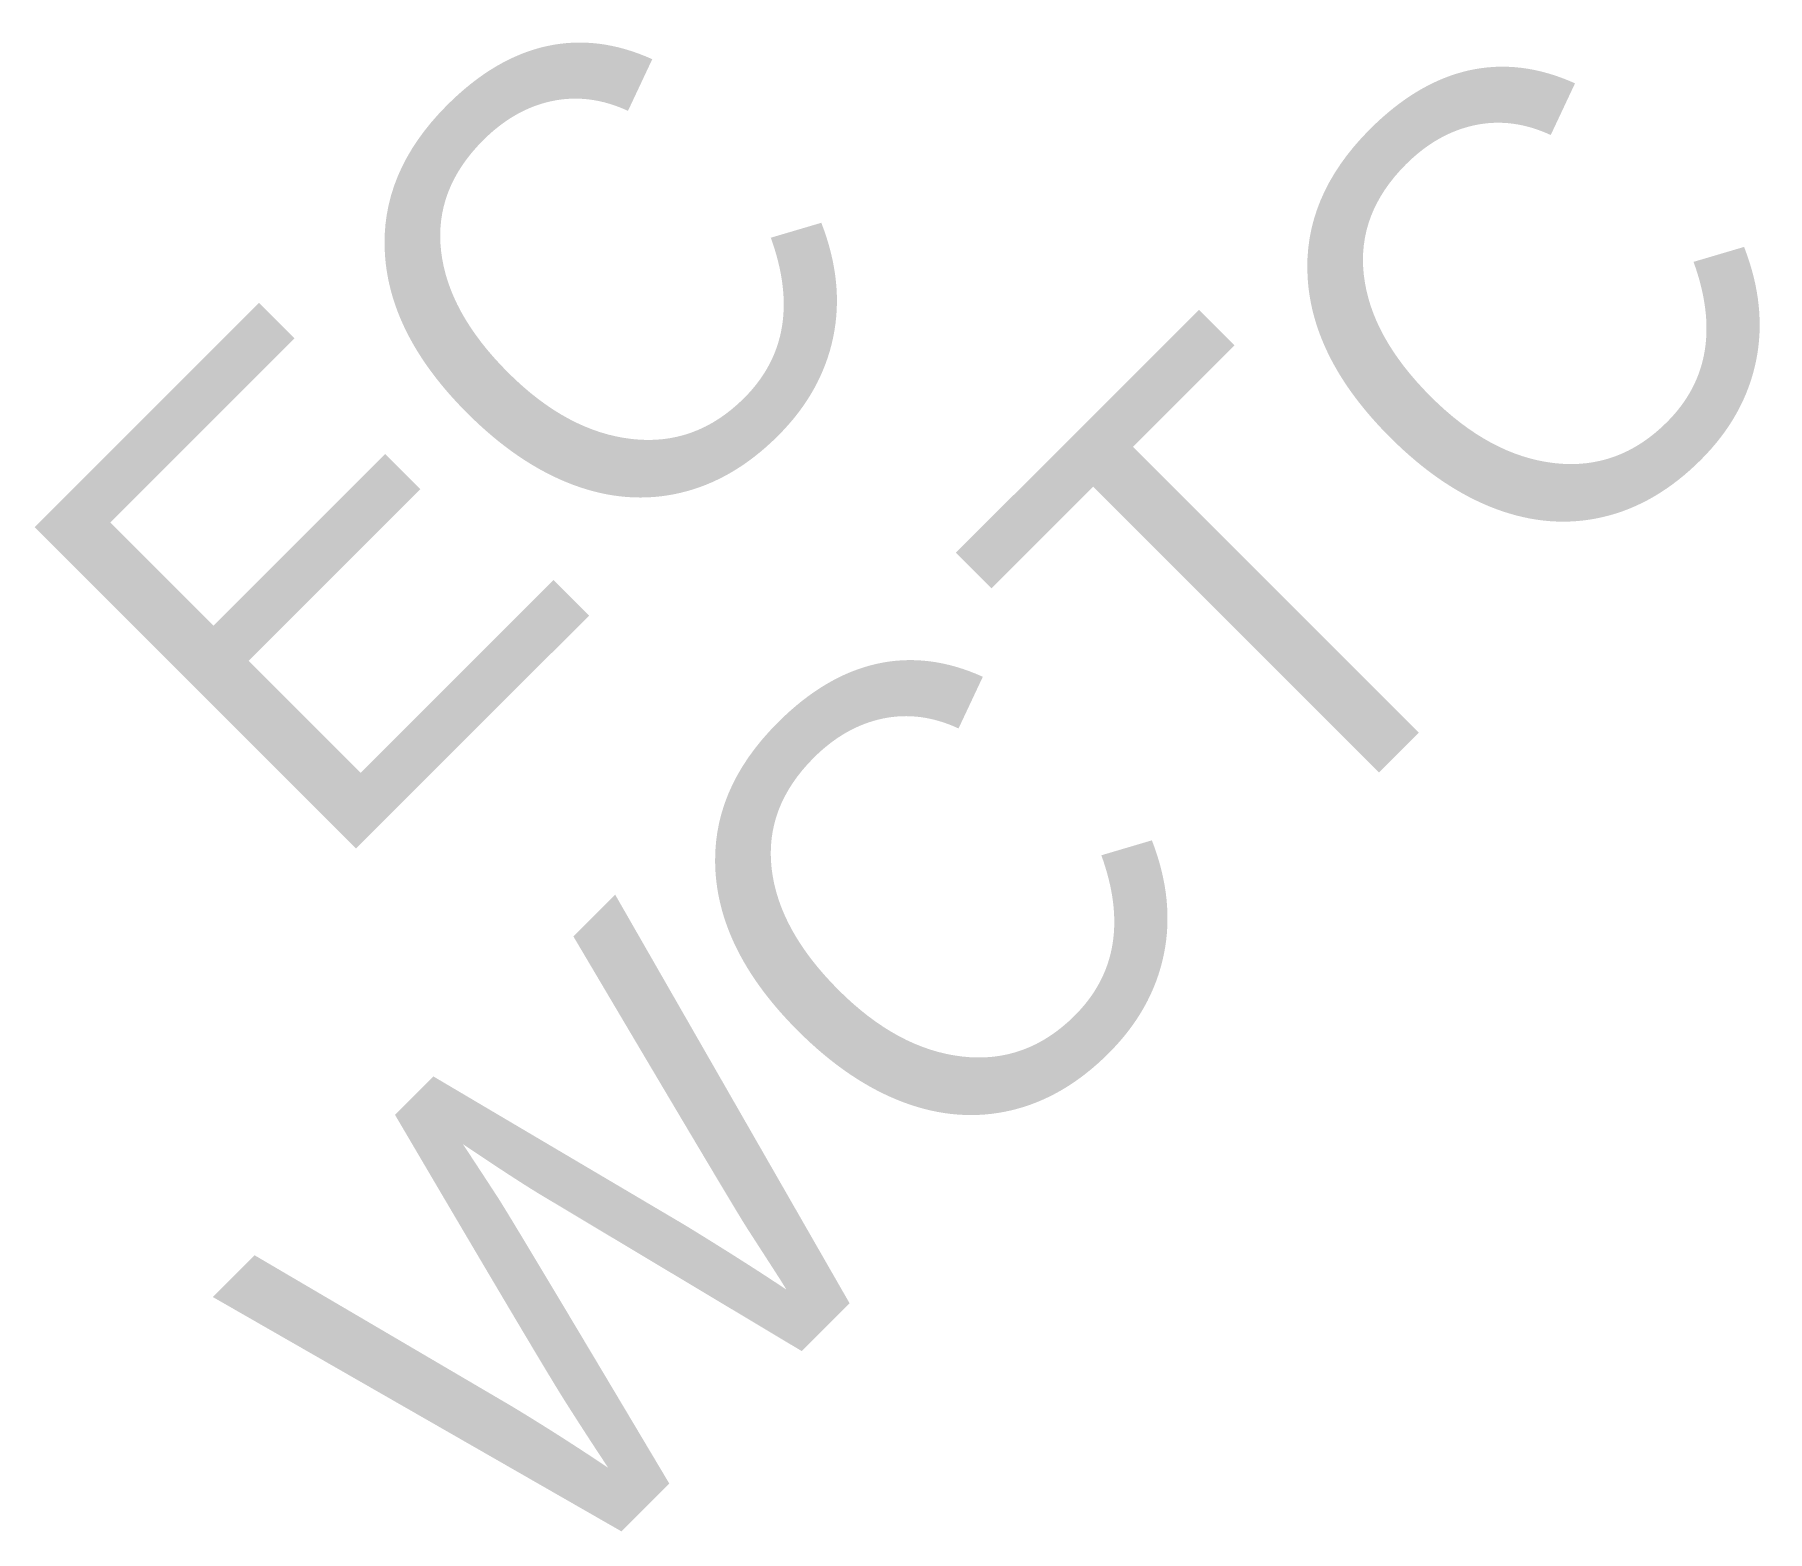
# Model space of a CAD drawing. Extents: x -0.55 to 0.78, y -1.33 to -0.17.
import ezdxf

# ---------------------------------------------------------------- set-up
doc = ezdxf.new("R2010")
doc.units = 0
doc.header["$MEASUREMENT"] = 0
doc.layers.add('CELL_C3_COMBINEDELECTRICALTELEC', color=7, linetype='Continuous')

msp = doc.modelspace()

# ---------------------------------------------------------------- texts
at = {"layer": 'CELL_C3_COMBINEDELECTRICALTELEC', "color": 7}
for s, p in [('EC', (-0.330402, -0.827402)), ('TC', (0.398597, -0.827403)), ('WC', (-0.167532, -1.394532))]:
    msp.add_text(s, height=0.349998, rotation=45, dxfattribs=at).set_placement(p)

doc.saveas('drawing.dxf')
